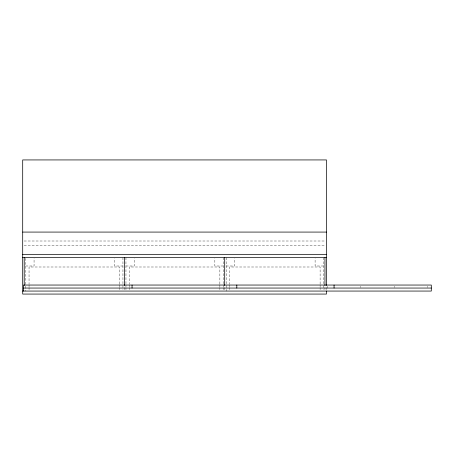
<?xml version="1.0" encoding="UTF-8"?>
<svg xmlns="http://www.w3.org/2000/svg" width="454" height="454" viewBox="0 0 454 454"><rect width="100%" height="100%" fill="white"/><g stroke="black" fill="none" stroke-linecap="round" stroke-linejoin="round"><path stroke-width="0.34" stroke-dasharray="2.27 1.7" d="M24.119 241.006L325.751 241.006M24.119 245.256L325.751 245.256M25.708 265.999L34.061 265.999L34.061 258.337M122.949 265.999L114.595 265.999L114.595 258.337M125.957 265.999L134.31 265.999L134.31 258.337M223.203 265.999L214.844 265.999L214.844 258.337M226.211 265.999L234.565 265.999L234.565 258.337M323.452 265.999L315.099 265.999L315.099 258.337M427.623 286.247L427.623 287.45M394.208 286.247L394.208 287.45M360.788 286.247L360.788 287.45M327.374 286.247L327.374 288.052M326.46 287.581L326.46 289.669M324.956 287.581L324.956 289.669M323.452 257.645L323.452 289.669M320.11 283.983L320.11 266.997L229.548 266.997L229.548 283.983M320.11 284.692L320.11 286.815M320.11 287.524L320.11 289.646M229.548 284.692L229.548 286.815M229.548 287.524L229.548 289.646M226.211 257.645L226.211 291.059M224.707 287.581L224.707 289.669M223.203 257.645L223.203 284.096M223.203 284.794L223.203 286.883M223.203 287.581L223.203 289.669M219.861 283.983L219.861 266.997L129.299 266.997L129.299 283.983M219.861 284.692L219.861 286.815M219.861 287.524L219.861 289.646M129.299 284.692L129.299 286.815M129.299 287.524L129.299 289.646M125.957 257.645L125.957 284.096M125.957 284.794L125.957 286.883M125.957 287.581L125.957 289.669M124.453 287.581L124.453 289.669M122.949 257.645L122.949 289.669M119.606 283.983L119.606 266.997L29.05 266.997L29.05 283.983M119.606 284.692L119.606 286.815M119.606 287.524L119.606 289.646M29.05 284.692L29.05 286.815M29.05 287.524L29.05 289.646M25.708 258.337L25.708 291.059"/><path stroke-width="0.68" d="M22.7 232.079L326.46 232.079M22.7 254.637L326.46 254.637M22.7 257.645L326.46 257.645M23.614 288.052L431.3 288.052M22.7 291.059L431.3 291.059L431.3 285.044L23.614 285.044L23.614 291.059M334.059 285.044L334.059 288.052M326.46 285.492L326.46 159.933L22.7 159.933L22.7 294.067L326.46 294.067L326.46 291.059M324.956 257.645L324.956 285.492M236.812 285.044L236.812 288.052M224.707 257.645L224.707 285.492M132.052 285.044L132.052 288.052M124.453 257.645L124.453 285.492M24.204 257.645L24.204 285.492"/></g></svg>
